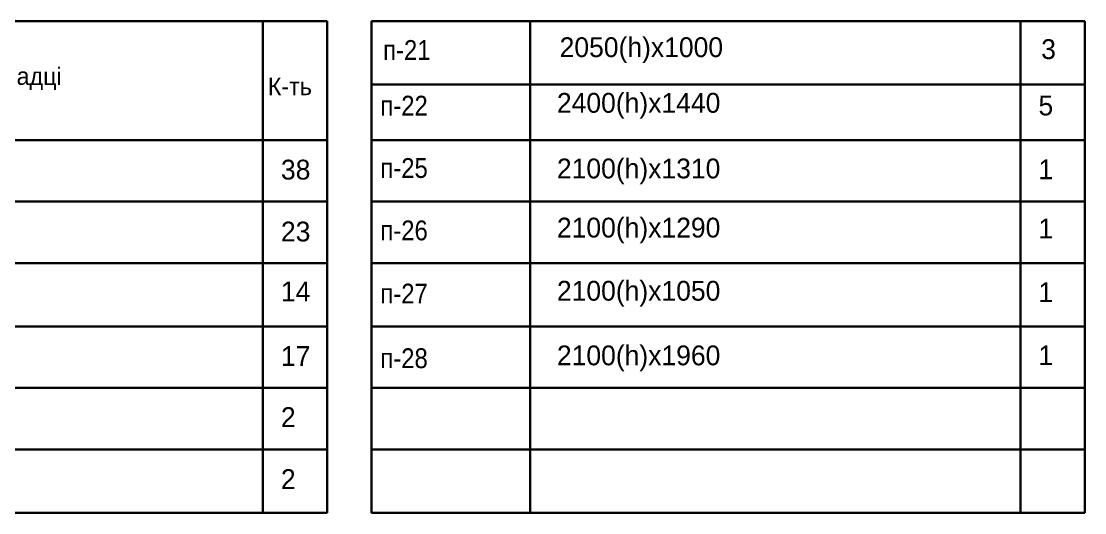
# Model space of a CAD drawing. Extents: x 34793 to 531248, y -40792 to 70197.
# Drawn here: x 444608 to 458031, y 31092 to 37295 of the extents above; entities that cross this region are included whole.
import ezdxf

# ---------------------------------------------------------------- set-up
doc = ezdxf.new("R2010")
doc.units = 0
doc.header["$MEASUREMENT"] = 0
doc.layers.add('0_Ном_пера__1', color=7, linetype='Continuous', lineweight=13)
doc.layers.add('0_Ном_пера__41', color=7, linetype='Continuous', lineweight=30)
doc.styles.add('СГЕНЕРИР_СТИЛЬ_2', font='GOTHIC.TTF')
doc.styles.add('СГЕНЕРИР_СТИЛЬ_4', font='GOTHIC.TTF')

msp = doc.modelspace()

# ---------------------------------------------------------------- linework, layer by layer
at = {"layer": '0_Ном_пера__41', "linetype": 'Continuous'}
for p, q in [((439468.7, 37294.7), (448469.8, 37294.7)), ((447658.2, 37294.7), (447658.2, 31091.7)), ((448469.8, 37294.7), (448469.8, 31091.7)), ((449030.1, 37294.7), (449030.1, 36495)), ((449030.1, 37294.7), (458031.2, 37294.7)), ((451029.9, 37294.7), (451029.9, 36495)), ((457219.6, 37294.7), (457219.6, 36495)), ((458031.2, 37294.7), (458031.2, 36495)), ((449030.1, 36495), (458031.2, 36495)), ((449030.1, 36495), (458031.2, 36495)), ((449030.1, 36495), (449030.1, 35794.3)), ((449030.1, 36495), (458031.2, 36495)), ((451029.9, 36495), (451029.9, 35794.3)), ((457219.6, 36495), (457219.6, 35794.3)), ((458031.2, 36495), (458031.2, 35794.3)), ((439468.7, 35794.3), (448469.8, 35794.3)), ((449030.1, 35794.3), (458031.2, 35794.3)), ((449030.1, 35794.3), (449030.1, 35018.5)), ((449030.1, 35794.3), (458031.2, 35794.3)), ((449030.1, 35794.3), (458031.2, 35794.3)), ((451029.9, 35794.3), (451029.9, 35018.5)), ((457219.6, 35794.3), (457219.6, 35018.5)), ((458031.2, 35794.3), (458031.2, 35018.5)), ((439468.7, 35018.5), (448469.8, 35018.5)), ((449030.1, 35018.5), (458031.2, 35018.5)), ((449030.1, 35018.5), (449030.1, 31091.7)), ((449030.1, 35018.5), (458031.2, 35018.5)), ((451029.9, 35018.5), (451029.9, 31091.7)), ((457219.6, 35018.5), (457219.6, 31091.7)), ((458031.2, 35018.5), (458031.2, 31091.7)), ((439468.7, 34242.7), (448469.8, 34242.7)), ((449030.1, 34242.7), (458031.2, 34242.7)), ((439468.7, 33443), (448469.8, 33443)), ((439468.7, 33443), (448469.8, 33443)), ((439468.7, 33443), (448469.8, 33443)), ((439468.7, 33443), (448469.8, 33443)), ((449030.1, 33443), (458031.2, 33443)), ((449030.1, 33443), (458031.2, 33443)), ((449030.1, 33443), (458031.2, 33443)), ((449030.1, 33443), (458031.2, 33443)), ((439468.7, 32667.2), (448469.8, 32667.2)), ((449030.1, 32667.2), (458031.2, 32667.2)), ((439468.7, 31891.3), (448469.8, 31891.3)), ((449030.1, 31891.3), (458031.2, 31891.3)), ((439468.7, 31091.7), (448469.8, 31091.7)), ((449030.1, 31091.7), (458031.2, 31091.7)), ((449030.1, 31091.7), (458031.2, 31091.7))]:
    msp.add_line(p, q, dxfattribs=at)

# ---------------------------------------------------------------- texts
at = {"layer": '0_Ном_пера__1', "linetype": 'Continuous'}
for s, insert, char_height, attachment_point, style in [('{\\W0.900000x;п-21}', (449175.6, 37056.9), 250, 1, 'СГЕНЕРИР_СТИЛЬ_2'), ('{2050(h)х1000}', (451403.3, 37092.4), 250, 1, 'СГЕНЕРИР_СТИЛЬ_2'), ('{3}', (457481.6, 37067.9), 250, 1, 'СГЕНЕРИР_СТИЛЬ_4'), ('{Розмір отвору в кладці\\P  }', (441993.1, 36058.4), 220, 7, 'СГЕНЕРИР_СТИЛЬ_2'), ('{К-ть\\P  }', (447719.8, 35995.1), 220, 7, 'СГЕНЕРИР_СТИЛЬ_2'), ('{2400(h)х1440}', (451369.1, 36390.1), 250, 1, 'СГЕНЕРИР_СТИЛЬ_2'), ('{\\W0.900000x;п-22}', (449141.4, 36354.6), 250, 1, 'СГЕНЕРИР_СТИЛЬ_2'), ('{5}', (457447.4, 36356.6), 250, 1, 'СГЕНЕРИР_СТИЛЬ_4'), ('{\\W0.900000x;п-25}', (449141.4, 35567.5), 250, 1, 'СГЕНЕРИР_СТИЛЬ_2'), ('{2100(h)х1310}', (451369.1, 35561.7), 250, 1, 'СГЕНЕРИР_СТИЛЬ_2'), ('{38}', (447886, 35547.1), 250, 1, 'СГЕНЕРИР_СТИЛЬ_4'), ('{1}', (457447.4, 35551.2), 250, 1, 'СГЕНЕРИР_СТИЛЬ_4'), ('{23}', (447886, 34766.1), 250, 1, 'СГЕНЕРИР_СТИЛЬ_4'), ('{\\W0.900000x;п-26}', (449141.4, 34780), 250, 1, 'СГЕНЕРИР_СТИЛЬ_2'), ('{2100(h)х1290}', (451369.1, 34815.5), 250, 1, 'СГЕНЕРИР_СТИЛЬ_2'), ('{1}', (457447.4, 34805.1), 250, 1, 'СГЕНЕРИР_СТИЛЬ_4'), ('{14}', (447886, 34009.9), 250, 1, 'СГЕНЕРИР_СТИЛЬ_4'), ('{\\W0.900000x;п-27}', (449141.4, 33982.6), 250, 1, 'СГЕНЕРИР_СТИЛЬ_2'), ('{2100(h)х1050}', (451369.1, 34018.1), 250, 1, 'СГЕНЕРИР_СТИЛЬ_2'), ('{1}', (457447.4, 34001.6), 250, 1, 'СГЕНЕРИР_СТИЛЬ_4'), ('{17}', (447886, 33194), 250, 1, 'СГЕНЕРИР_СТИЛЬ_4'), ('{\\W0.900000x;п-28}', (449141.4, 33166.9), 250, 1, 'СГЕНЕРИР_СТИЛЬ_2'), ('{2100(h)х1960}', (451369.1, 33202.4), 250, 1, 'СГЕНЕРИР_СТИЛЬ_2'), ('{1}', (457447.4, 33204.2), 250, 1, 'СГЕНЕРИР_СТИЛЬ_4'), ('{2}', (447886, 32423.5), 250, 1, 'СГЕНЕРИР_СТИЛЬ_4'), ('{2}', (447886, 31641), 250, 1, 'СГЕНЕРИР_СТИЛЬ_4')]:
    msp.add_mtext(s, dxfattribs=dict(at, insert=insert, char_height=char_height, attachment_point=attachment_point, style=style))

doc.saveas('drawing.dxf')
